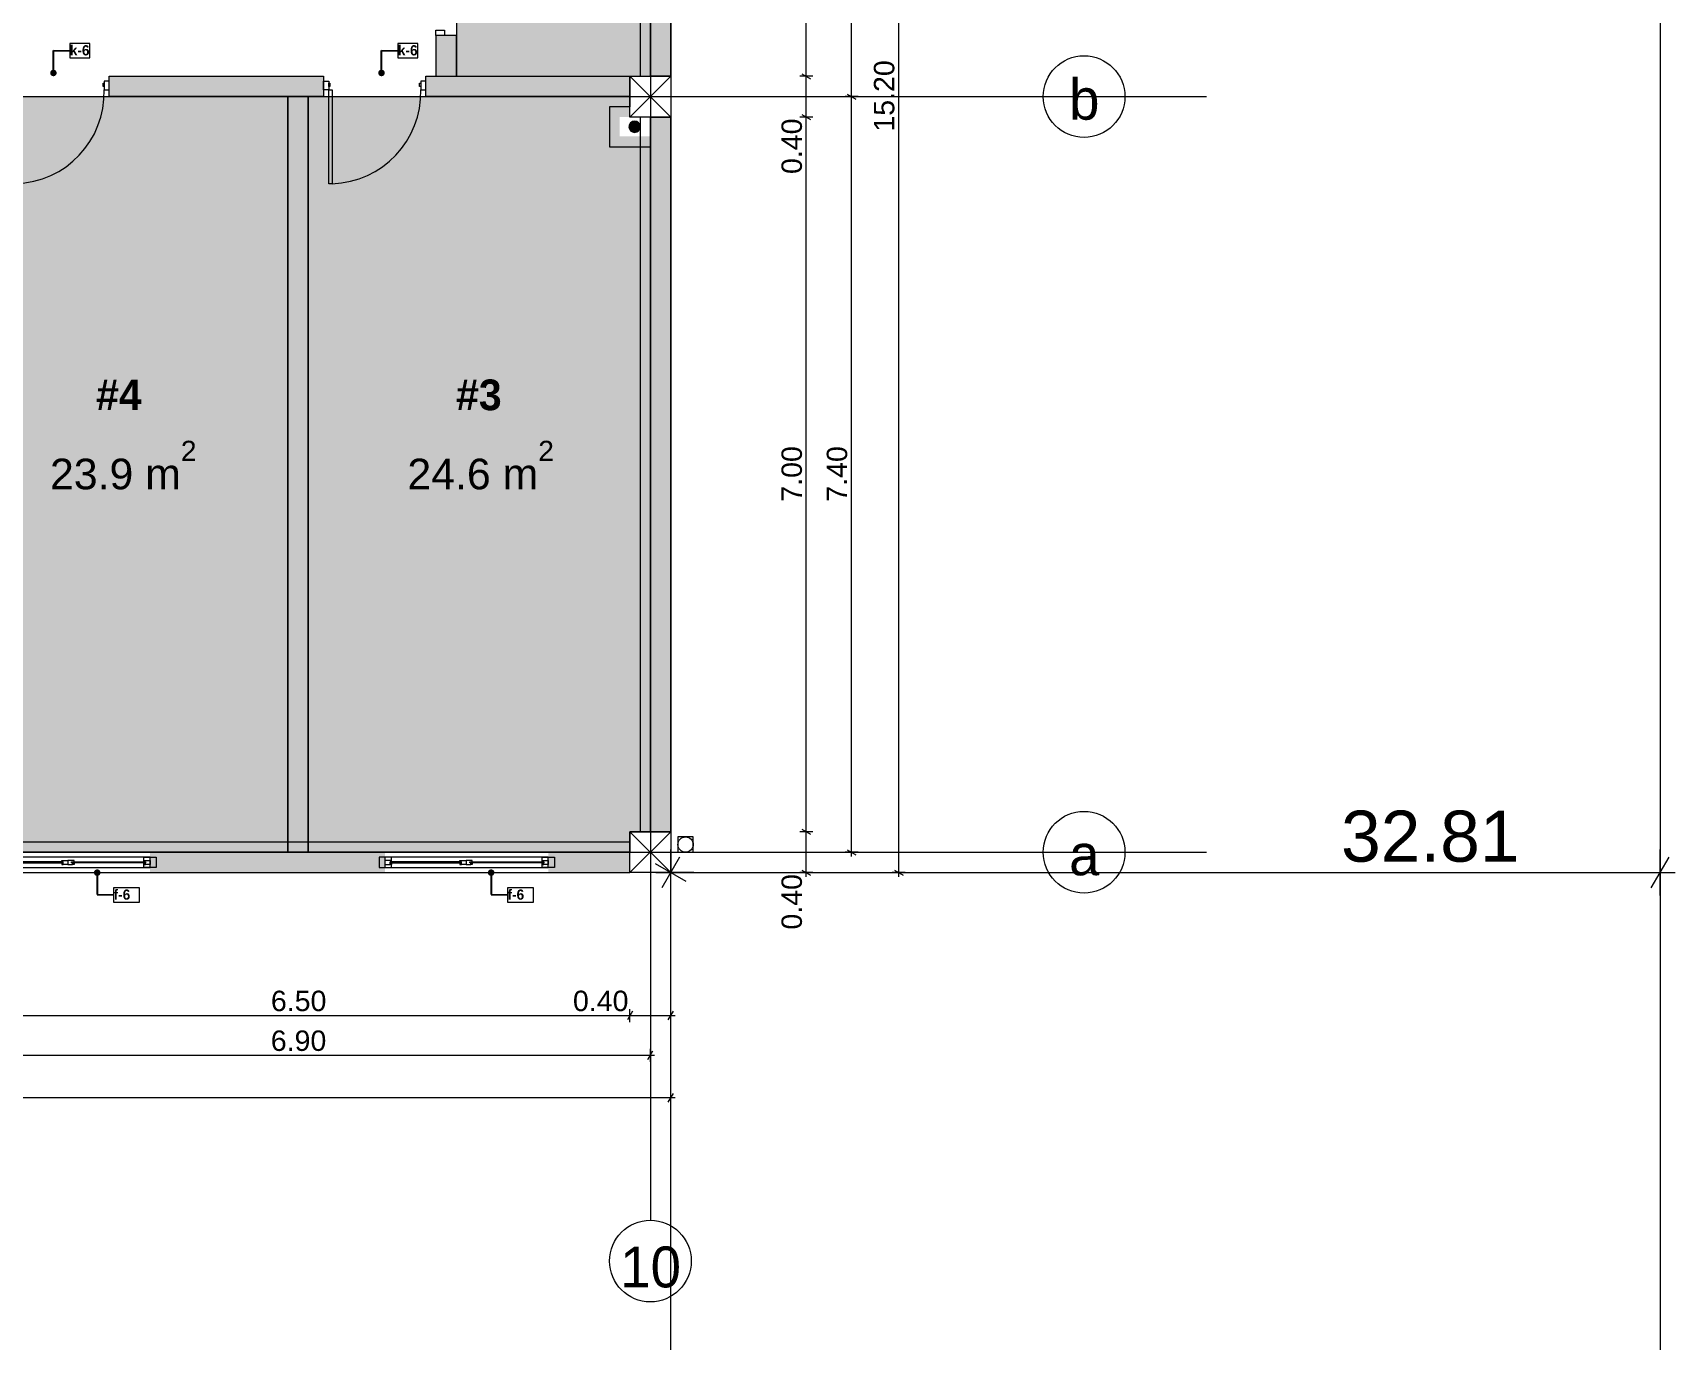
# Model space of a CAD drawing. Header units: millimetres. Extents: x 475206255 to 476720147, y 4620882299 to 4621447368.
# Drawn here: x 475289272 to 475305355, y 4620935745 to 4620948549 of the extents above; entities that cross this region are included whole.
import ezdxf

# ---------------------------------------------------------------- set-up
doc = ezdxf.new("R2010")
doc.units = ezdxf.units.MM
doc.header["$MEASUREMENT"] = 0
doc.set_wipeout_variables(frame=1)
for name, color, linetype, lineweight in [('0_Pen_No__42_Pen_No__250_Pen_No__5', 5, 'Continuous', 0), ('2D Drafting - General_Pen_No__1_Pen_No__7', 7, 'Continuous', 0), ('2D Drafting - General_Pen_No__1_Pen_No__7_Pen_No__7', 7, 'Continuous', 0), ('2D Drafting - General_Pen_No__250_Pen_No__7_Pen_No__154', 154, 'Continuous', 0), ('2D Drafting - General_Pen_No__250_Pen_No__7_Pen_No__250', 7, 'Continuous', 0), ('2D Drafting - General_Pen_No__250_Pen_No__7_Pen_No__7', 7, 'Continuous', 0), ('Annotation - Text_Pen_No__7_Pen_No__235', 235, 'Continuous', 0), ('Annotation - Text_Pen_No__7_Pen_No__5', 5, 'Continuous', 0), ('Doors_Pen_No__7_Pen_No__7_Pen_No__7', 7, 'Continuous', 0), ('G-Anno-Nplt_Pen_No__4', 7, 'Continuous', 0), ('G-Anno-Nplt_Pen_No__7', 7, 'Continuous', 0), ('G-Anno-Nplt_Pen_No__8', 8, 'Continuous', 0), ('gegmebi_Pen_No__7_Pen_No__7', 7, 'Continuous', 0), ('kar-panjara_Pen_No__7_Pen_No__7_Pen_No__7', 7, 'Continuous', 0), ('New_Annotation - Label_Pen_No__1', 1, 'Continuous', 0), ('New_G-Anno-Nplt_Pen_No__4', 7, 'Continuous', 0), ('New_G-Anno-Nplt_Pen_No__8', 8, 'Continuous', 0), ('New_Structural - Bearing_Pen_No__1', 1, 'Continuous', 0), ('shaxtebi da milebi_Pen_No__1_Pen_No__1_Pen_No__1', 1, 'Continuous', 0), ('zoma_Pen_No__1', 1, 'Continuous', 0), ('zoma_Pen_No__142', 142, 'Continuous', 0), ('zoma_Pen_No__5_Pen_No__5', 5, 'Continuous', 0)]:
    doc.layers.add(name, color=color, linetype=linetype, lineweight=lineweight)
doc.layers.add('zoma', color=7, linetype='Continuous')
doc.styles.add('GENERATED_STYLE_1', font='arial.ttf')
doc.styles.add('GENERATED_STYLE_2', font='arial.ttf')
doc.styles.add('GENERATED_STYLE_4', font='ACADMTAV.TTF')
doc.styles.add('GENERATED_STYLE_5', font='')
doc.styles.add('GENERATED_STYLE_8', font='')
doc.styles.get('GENERATED_STYLE_5').set_extended_font_data('Avaza', bold=True)
doc.styles.get('GENERATED_STYLE_8').set_extended_font_data('AcadMtavr', bold=True)
doc.linetypes.add('Break', pattern='A,0,[1,9.10.saxli 29.041.Shx,S=15.679026,R=0,X=0,Y=0],-1975.557214,0', length=1975.557214)
doc.dimstyles.new('GENERATED_STYLE__11', dxfattribs={"dimtxt": 500, "dimasz": 228, "dimexe": 0.18, "dimexo": 3, "dimgap": 0, "dimtad": 1, "dimlfac": 0.001, "dimzin": 0, "dimdsep": 46, "dimtxsty": 'GENERATED_STYLE_2', "dimblk": 'ARROWHEAD_2', "dimblk1": 'ARROWHEAD_2', "dimblk2": 'ARROWHEAD_2', "dimcen": 0.09, "dimclrd": 1, "dimclre": 1, "dimclrt": 1, "dimadec": 0, "dimazin": 0, "dimtfac": 1, "dimtdec": 4, "dimtmove": 2, "dimatfit": 3, "dimfxl": 1, "dimtolj": 1, "dimtzin": 0, "dimarcsym": 0})
doc.dimstyles.new('GENERATED_STYLE__12', dxfattribs={"dimtxt": 500, "dimasz": 228, "dimexe": 0.18, "dimexo": 3, "dimgap": 0, "dimtad": 1, "dimtih": 1, "dimtoh": 1, "dimlfac": 0.001, "dimzin": 0, "dimdsep": 46, "dimtxsty": 'GENERATED_STYLE_2', "dimblk": 'ARROWHEAD_2', "dimblk1": 'ARROWHEAD_2', "dimblk2": 'ARROWHEAD_2', "dimcen": 0.09, "dimclrd": 1, "dimclre": 1, "dimclrt": 1, "dimadec": 0, "dimazin": 0, "dimtfac": 1, "dimtdec": 4, "dimtmove": 2, "dimatfit": 3, "dimfxl": 1, "dimtolj": 1, "dimtzin": 0, "dimarcsym": 0})
doc.dimstyles.new('GENERATED_STYLE__3', dxfattribs={"dimtxt": 200, "dimasz": 64.421331, "dimexe": 0.18, "dimexo": 3, "dimgap": 0, "dimtad": 1, "dimtih": 1, "dimtoh": 1, "dimlfac": 0.001, "dimzin": 0, "dimdsep": 46, "dimtxsty": 'GENERATED_STYLE_2', "dimblk": 'ARROWHEAD_2', "dimblk1": 'ARROWHEAD_2', "dimblk2": 'ARROWHEAD_2', "dimcen": 0.09, "dimclrd": 142, "dimclre": 142, "dimclrt": 142, "dimadec": 0, "dimazin": 0, "dimtfac": 1, "dimtdec": 4, "dimtmove": 0, "dimatfit": 3, "dimfxl": 1, "dimtolj": 1, "dimtzin": 0, "dimarcsym": 0})
doc.dimstyles.new('GENERATED_STYLE__33', dxfattribs={"dimtxt": 0.18, "dimasz": 127.68, "dimexe": 0.18, "dimexo": 0.0625, "dimgap": 0, "dimtad": 0, "dimtih": 1, "dimtoh": 1, "dimdec": 4, "dimzin": 0, "dimdsep": 46, "dimcen": 0.09, "dimadec": 0, "dimazin": 0, "dimtfac": 1, "dimtdec": 4, "dimtmove": 0, "dimatfit": 3, "dimldrblk": 'ARROWHEAD_11', "dimfxl": 1, "dimtolj": 1, "dimtzin": 0, "dimarcsym": 0})
doc.dimstyles.new('GENERATED_STYLE__9', dxfattribs={"dimtxt": 200, "dimasz": 64.421331, "dimexe": 0.18, "dimexo": 3, "dimgap": 0, "dimtad": 1, "dimlfac": 0.001, "dimzin": 0, "dimdsep": 46, "dimtxsty": 'GENERATED_STYLE_2', "dimblk": 'ARROWHEAD_2', "dimblk1": 'ARROWHEAD_2', "dimblk2": 'ARROWHEAD_2', "dimcen": 0.09, "dimclrd": 142, "dimclre": 142, "dimclrt": 142, "dimadec": 0, "dimazin": 0, "dimtfac": 1, "dimtdec": 4, "dimtmove": 0, "dimatfit": 3, "dimfxl": 1, "dimtolj": 1, "dimtzin": 0, "dimarcsym": 0})

# ---------------------------------------------------------------- blocks, each defined once
blk = doc.blocks.new('*D1109', base_point=(475826096, 4621095193))
at = {"layer": 'zoma_Pen_No__142', "color": 142, "linetype": 'Continuous', "lineweight": 0, "transparency": 16777216}
for p, q in [((475233244, 4620938162), (475233195, 4620938077)), ((475233219, 4620938056), (475233219, 4620938183)), ((475295495, 4620938077), (475295544, 4620938162)), ((475295519, 4620938056), (475295519, 4620938183)), ((475233178, 4620938120), (475233219, 4620938120)), ((475233219, 4620938120), (475295519, 4620938120)), ((475295519, 4620938120), (475295561, 4620938120))]:
    blk.add_line(p, q, dxfattribs=at)
at = {"layer": 'zoma_Pen_No__142', "color": 142, "lineweight": 0, "transparency": 16777216, "insert": (475264026, 4620938160), "char_height": 200, "attachment_point": 7, "style": 'GENERATED_STYLE_2'}
blk.add_mtext('\\A1;{\\pql;\\fArial|b0|i0|c204|p0;\\W1.000000;62.30}', dxfattribs=at)
blk = doc.blocks.new('ARROWHEAD_2')
at = {"color": 0, "linetype": 'Continuous', "lineweight": 0}
for p, q in [((0, 0), (-1, 0)), ((-0.378, -0.655), (0.378, 0.655))]:
    blk.add_line(p, q, dxfattribs=at)
blk = doc.blocks.new('*D1118', base_point=(475826096, 4621095193))
at = {"layer": 'zoma_Pen_No__142', "color": 142, "linetype": 'Continuous', "lineweight": 0, "transparency": 16777216}
for p, q in [((475297353, 4620947924), (475297226, 4620947924)), ((475297247, 4620947948), (475297332, 4620947899)), ((475297289, 4620940524), (475297289, 4620947924)), ((475297353, 4620940524), (475297226, 4620940524)), ((475297247, 4620940548), (475297332, 4620940499)), ((475297289, 4620940482), (475297289, 4620940524))]:
    blk.add_line(p, q, dxfattribs=at)
at = {"layer": 'zoma_Pen_No__142', "color": 142, "lineweight": 0, "transparency": 16777216, "insert": (475297249, 4620943957), "char_height": 200, "attachment_point": 7, "rotation": 90, "style": 'GENERATED_STYLE_2'}
blk.add_mtext('\\A1;{\\pql;\\fArial|b0|i0|c204|p0;\\W1.000000;7.40}', dxfattribs=at)
blk = doc.blocks.new('*D1119', base_point=(475826096, 4621095193))
at = {"layer": 'zoma_Pen_No__142', "color": 142, "linetype": 'Continuous', "lineweight": 0, "transparency": 16777216}
for p, q in [((475297289, 4620955324), (475297289, 4620955365)), ((475297353, 4620955324), (475297226, 4620955324)), ((475297332, 4620955299), (475297247, 4620955348)), ((475297289, 4620947924), (475297289, 4620955324)), ((475297353, 4620947924), (475297226, 4620947924)), ((475297247, 4620947948), (475297332, 4620947899))]:
    blk.add_line(p, q, dxfattribs=at)
at = {"layer": 'zoma_Pen_No__142', "color": 142, "lineweight": 0, "transparency": 16777216, "insert": (475297249, 4620951357), "char_height": 200, "attachment_point": 7, "rotation": 90, "style": 'GENERATED_STYLE_2'}
blk.add_mtext('\\A1;{\\pql;\\fArial|b0|i0|c204|p0;\\W1.000000;7.40}', dxfattribs=at)
blk = doc.blocks.new('*D1120', base_point=(475826096, 4621095193))
at = {"layer": 'zoma_Pen_No__142', "color": 142, "linetype": 'Continuous', "lineweight": 0, "transparency": 16777216}
for p, q in [((475296803, 4620940748), (475296888, 4620940699)), ((475296909, 4620940724), (475296782, 4620940724)), ((475296846, 4620940324), (475296846, 4620940724)), ((475296909, 4620940324), (475296782, 4620940324)), ((475296803, 4620940348), (475296888, 4620940299)), ((475296846, 4620940282), (475296846, 4620940324))]:
    blk.add_line(p, q, dxfattribs=at)
at = {"layer": 'zoma_Pen_No__142', "color": 142, "lineweight": 0, "transparency": 16777216, "insert": (475296806, 4620939766), "char_height": 200, "attachment_point": 7, "rotation": 90, "style": 'GENERATED_STYLE_2'}
blk.add_mtext('\\A1;{\\pql;\\fArial|b0|i0|c204|p0;\\W1.000000;0.40}', dxfattribs=at)
blk = doc.blocks.new('*D1121', base_point=(475826096, 4621095193))
at = {"layer": 'zoma_Pen_No__142', "color": 142, "linetype": 'Continuous', "lineweight": 0, "transparency": 16777216}
for p, q in [((475296909, 4620947724), (475296782, 4620947724)), ((475296803, 4620947748), (475296888, 4620947699)), ((475296846, 4620940724), (475296846, 4620947724)), ((475296803, 4620940748), (475296888, 4620940699)), ((475296909, 4620940724), (475296782, 4620940724))]:
    blk.add_line(p, q, dxfattribs=at)
at = {"layer": 'zoma_Pen_No__142', "color": 142, "lineweight": 0, "transparency": 16777216, "char_height": 200, "attachment_point": 7, "rotation": 90, "style": 'GENERATED_STYLE_2'}
for s, insert in [('\\A1;{\\pql;\\fArial|b0|i0|c204|p0;\\W1.000000;0.40}', (475296806, 4620947166)), ('\\A1;{\\pql;\\fArial|b0|i0|c204|p0;\\W1.000000;7.00}', (475296806, 4620943957))]:
    blk.add_mtext(s, dxfattribs=dict(at, insert=insert))
blk = doc.blocks.new('*D1122', base_point=(475826096, 4621095193))
at = {"layer": 'zoma_Pen_No__142', "color": 142, "linetype": 'Continuous', "lineweight": 0, "transparency": 16777216}
for p, q in [((475296803, 4620948148), (475296888, 4620948099)), ((475296909, 4620948124), (475296782, 4620948124)), ((475296846, 4620947724), (475296846, 4620948124)), ((475296909, 4620947724), (475296782, 4620947724)), ((475296803, 4620947748), (475296888, 4620947699))]:
    blk.add_line(p, q, dxfattribs=at)
blk = doc.blocks.new('*D1123', base_point=(475826096, 4621095193))
at = {"layer": 'zoma_Pen_No__142', "color": 142, "linetype": 'Continuous', "lineweight": 0, "transparency": 16777216}
for p, q in [((475296909, 4620955124), (475296782, 4620955124)), ((475296803, 4620955148), (475296888, 4620955099)), ((475296846, 4620948124), (475296846, 4620955124)), ((475296803, 4620948148), (475296888, 4620948099)), ((475296909, 4620948124), (475296782, 4620948124))]:
    blk.add_line(p, q, dxfattribs=at)
at = {"layer": 'zoma_Pen_No__142', "color": 142, "lineweight": 0, "transparency": 16777216, "char_height": 200, "attachment_point": 7, "rotation": 90, "style": 'GENERATED_STYLE_2'}
for s, insert in [('\\A1;{\\pql;\\fArial|b0|i0|c204|p0;\\W1.000000;0.40}', (475296806, 4620954566)), ('\\A1;{\\pql;\\fArial|b0|i0|c204|p0;\\W1.000000;7.00}', (475296806, 4620951357))]:
    blk.add_mtext(s, dxfattribs=dict(at, insert=insert))
blk = doc.blocks.new('*D1125', base_point=(475826096, 4621095193))
at = {"layer": 'zoma_Pen_No__142', "color": 142, "linetype": 'Continuous', "lineweight": 0, "transparency": 16777216}
for p, q in [((475297794, 4620955499), (475297709, 4620955548)), ((475297751, 4620955524), (475297751, 4620955565)), ((475297815, 4620955524), (475297688, 4620955524)), ((475297751, 4620940324), (475297751, 4620955524)), ((475297815, 4620940324), (475297688, 4620940324)), ((475297709, 4620940348), (475297794, 4620940299)), ((475297751, 4620940282), (475297751, 4620940324))]:
    blk.add_line(p, q, dxfattribs=at)
at = {"layer": 'zoma_Pen_No__142', "color": 142, "lineweight": 0, "transparency": 16777216, "insert": (475297711, 4620947581), "char_height": 200, "attachment_point": 7, "rotation": 90, "style": 'GENERATED_STYLE_2'}
blk.add_mtext('\\A1;{\\pql;\\fArial|b0|i0|c204|p0;\\W1.000000;15.20}', dxfattribs=at)
blk = doc.blocks.new('*D1140', base_point=(475826096, 4621095193))
at = {"layer": 'zoma_Pen_No__1', "color": 1, "linetype": 'Continuous', "lineweight": 0, "transparency": 16777216}
for p, q in [((475295669, 4620940237), (475295369, 4620940410)), ((475295519, 4620940324), (475295519, 4620940471)), ((475295744, 4620940324), (475295294, 4620940324)), ((475295519, 4620930806), (475295519, 4620940324)), ((475295744, 4620930806), (475295294, 4620930806)), ((475295369, 4620930892), (475295669, 4620930719)), ((475295519, 4620930659), (475295519, 4620930806))]:
    blk.add_line(p, q, dxfattribs=at)
at = {"layer": 'zoma_Pen_No__1', "color": 1, "lineweight": 0, "transparency": 16777216, "insert": (475295419, 4620933941), "char_height": 500, "attachment_point": 7, "rotation": 90, "style": 'GENERATED_STYLE_2'}
blk.add_mtext('\\A1;{\\pql;\\fArial|b0|i0|c204|p0;\\W1.000000;9.52}', dxfattribs=at)
blk = doc.blocks.new('*D1141', base_point=(475826096, 4621095193))
at = {"layer": 'zoma_Pen_No__1', "color": 1, "linetype": 'Continuous', "lineweight": 0, "transparency": 16777216}
for p, q in [((475295606, 4620940474), (475295433, 4620940174)), ((475295519, 4620940099), (475295519, 4620940549)), ((475305121, 4620940174), (475305295, 4620940474)), ((475305208, 4620940099), (475305208, 4620940549)), ((475295373, 4620940324), (475295519, 4620940324)), ((475295519, 4620940324), (475305208, 4620940324)), ((475305208, 4620940324), (475305355, 4620940324))]:
    blk.add_line(p, q, dxfattribs=at)
at = {"layer": 'zoma_Pen_No__1', "color": 1, "lineweight": 0, "transparency": 16777216, "insert": (475302083, 4620940424), "char_height": 500, "attachment_point": 7, "style": 'GENERATED_STYLE_2'}
blk.add_mtext('\\A1;{\\pql;\\fArial|b0|i0|c204|p0;\\W1.000000;32.81}', dxfattribs=at)
blk = doc.blocks.new('*D1202', base_point=(475826096, 4621095193))
at = {"layer": 'zoma_Pen_No__142', "color": 142, "linetype": 'Continuous', "lineweight": 0, "transparency": 16777216}
for p, q in [((475288644, 4620938967), (475288595, 4620938882)), ((475288619, 4620938861), (475288619, 4620938988)), ((475295144, 4620938967), (475295095, 4620938882)), ((475295119, 4620938861), (475295119, 4620938988)), ((475288619, 4620938925), (475295119, 4620938925))]:
    blk.add_line(p, q, dxfattribs=at)
at = {"layer": 'zoma_Pen_No__142', "color": 142, "lineweight": 0, "transparency": 16777216, "char_height": 200, "attachment_point": 7, "style": 'GENERATED_STYLE_2'}
for s, insert in [('\\A1;{\\pql;\\fArial|b0|i0|c204|p0;\\W1.000000;6.50}', (475291603, 4620938965)), ('\\A1;{\\pql;\\fArial|b0|i0|c204|p0;\\W1.000000;0.40}', (475294561, 4620938965))]:
    blk.add_mtext(s, dxfattribs=dict(at, insert=insert))
blk = doc.blocks.new('*D1203', base_point=(475826096, 4621095193))
at = {"layer": 'zoma_Pen_No__142', "color": 142, "linetype": 'Continuous', "lineweight": 0, "transparency": 16777216}
for p, q in [((475295144, 4620938967), (475295095, 4620938882)), ((475295119, 4620938861), (475295119, 4620938988)), ((475295495, 4620938882), (475295544, 4620938967)), ((475295519, 4620938861), (475295519, 4620938988)), ((475295119, 4620938925), (475295519, 4620938925)), ((475295519, 4620938925), (475295561, 4620938925))]:
    blk.add_line(p, q, dxfattribs=at)
blk = doc.blocks.new('*D1214', base_point=(475826096, 4621095193))
at = {"layer": 'zoma_Pen_No__142', "color": 142, "linetype": 'Continuous', "lineweight": 0, "transparency": 16777216}
for p, q in [((475288444, 4620938578), (475288395, 4620938493)), ((475288419, 4620938472), (475288419, 4620938599)), ((475288419, 4620938535), (475295319, 4620938535)), ((475295295, 4620938493), (475295344, 4620938578)), ((475295319, 4620938472), (475295319, 4620938599)), ((475295319, 4620938535), (475295361, 4620938535))]:
    blk.add_line(p, q, dxfattribs=at)
at = {"layer": 'zoma_Pen_No__142', "color": 142, "lineweight": 0, "transparency": 16777216, "insert": (475291602, 4620938575), "char_height": 200, "attachment_point": 7, "style": 'GENERATED_STYLE_2'}
blk.add_mtext('\\A1;{\\pql;\\fArial|b0|i0|c204|p0;\\W1.000000;6.90}', dxfattribs=at)
blk = doc.blocks.new('ARROWHEAD_11')
at = {"color": 0, "linetype": 'Continuous', "lineweight": 0}
blk.add_line((0, 0), (-1, 0), dxfattribs=at)
at = {"color": 0, "linetype": 'Continuous', "lineweight": 0, "const_width": 0.25, "flags": 128}
blk.add_lwpolyline([(-0.125, 0, 1), (0.125, 0, 1)], format="xyb", close=True, dxfattribs=at)

msp = doc.modelspace()

# ---------------------------------------------------------------- hatches: boundary and pattern name
at = {"layer": '2D Drafting - General_Pen_No__250_Pen_No__7_Pen_No__154', "linetype": 'Continuous', "lineweight": 0}
for points in [[(475295319.369, 4620955123.861), (475295519.369, 4620955123.861), (475295519.369, 4620948123.861), (475295319.369, 4620948123.861)], [(475295319.369, 4620947723.861), (475295519.369, 4620947723.861), (475295519.369, 4620940723.861), (475295319.369, 4620940723.861)], [(475290419.37, 4620940323.919), (475292719.367, 4620940323.919), (475292719.367, 4620940523.919), (475290419.37, 4620940523.919)], [(475294319.369, 4620940323.919), (475295119.369, 4620940323.919), (475295119.369, 4620940523.919), (475294319.369, 4620940523.919)]]:
    msp.add_hatch(color=154, dxfattribs=at).paths.add_polyline_path(points)
at = {"layer": '2D Drafting - General_Pen_No__250_Pen_No__7_Pen_No__7', "linetype": 'Continuous', "lineweight": 0}
for points in [[(475292119.369, 4620947923.861), (475290019.369, 4620947923.861), (475290019.369, 4620948123.861), (475292119.369, 4620948123.861)], [(475295119.369, 4620947923.861), (475293119.369, 4620947923.861), (475293119.369, 4620948123.861), (475295119.369, 4620948123.861)], [(475295319.348, 4620947433.673), (475294919.348, 4620947433.673), (475294919.348, 4620947823.861), (475295019.348, 4620947823.861), (475295119.348, 4620947823.861), (475295119.348, 4620947723.861), (475295019.348, 4620947723.861), (475295019.348, 4620947533.861), (475295319.348, 4620947533.861)]]:
    msp.add_hatch(color=7, dxfattribs=at).paths.add_polyline_path(points)
at = {"layer": 'G-Anno-Nplt_Pen_No__7', "linetype": 'Continuous', "lineweight": 0}
for points in [[(475293219.369, 4620948123.861), (475293419.499, 4620948123.861), (475293419.499, 4620948523.861), (475293219.369, 4620948523.861)], [(475291969.369, 4620940523.919), (475291769.369, 4620940523.919), (475291769.369, 4620947923.861), (475291969.369, 4620947923.861)]]:
    msp.add_hatch(color=7, dxfattribs=at).paths.add_polyline_path(points)
at = {"layer": 'G-Anno-Nplt_Pen_No__8', "linetype": 'Continuous', "lineweight": 0, "true_color": 0x202020}
for points in [[(475288519.368, 4620940723.861), (475288519.369, 4620947523.861), (475288909.535, 4620947523.861), (475288909.535, 4620947923.861), (475291769.368, 4620947923.861), (475291769.368, 4620940523.919), (475288619.369, 4620940523.919), (475288619.369, 4620940723.861)], [(475291969.369, 4620947923.861), (475295119.369, 4620947923.861), (475295119.369, 4620947823.861), (475294919.348, 4620947823.861), (475294919.348, 4620947433.673), (475295319.348, 4620947433.673), (475295319.369, 4620940723.861), (475295119.369, 4620940723.861), (475295119.369, 4620940523.861), (475291969.369, 4620940523.861)]]:
    msp.add_hatch(color=250, dxfattribs=at).paths.add_polyline_path(points)
at = {"layer": 'New_G-Anno-Nplt_Pen_No__8', "linetype": 'Continuous', "lineweight": 0, "true_color": 0x202020}
msp.add_hatch(color=250, dxfattribs=at).paths.add_polyline_path([(475290519.369, 4620950283.861), (475293419.499, 4620950283.861), (475293419.499, 4620948123.861), (475295319.369, 4620948123.861), (475295319.369, 4620952503.861), (475290519.369, 4620952503.861)])
at = {"layer": 'shaxtebi da milebi_Pen_No__1_Pen_No__1_Pen_No__1', "linetype": 'Continuous', "lineweight": 0}
msp.add_hatch(color=1, dxfattribs=at).paths.add_polyline_path([(475295164.348, 4620947573.861, -1), (475295164.348, 4620947683.861, -1)])

# ---------------------------------------------------------------- linework, layer by layer
at = {"layer": '0_Pen_No__42_Pen_No__250_Pen_No__5', "color": 5, "linetype": 'Continuous', "lineweight": 0}
for centre in [(475299566.425, 4620947923.861), (475299566.425, 4620940523.861), (475295319.369, 4620936519.852), (475295319.369, 4620936519.852)]:
    msp.add_circle(centre, 400, dxfattribs=at)
at = {"layer": '2D Drafting - General_Pen_No__1_Pen_No__7', "color": 7, "linetype": 'Continuous', "lineweight": 0}
for p, q in [((475295519.369, 4620947723.861), (475295119.369, 4620948123.861)), ((475295119.369, 4620947723.861), (475295519.369, 4620948123.861)), ((475295519.369, 4620940323.861), (475295119.369, 4620940723.861)), ((475295119.369, 4620940323.861), (475295519.369, 4620940723.861))]:
    msp.add_line(p, q, dxfattribs=at)
at = {"layer": '2D Drafting - General_Pen_No__1_Pen_No__7', "color": 7, "linetype": 'Continuous', "lineweight": 0, "flags": 128}
for points in [[(475295519.369, 4620948123.861), (475295519.369, 4620955123.861), (475295219.369, 4620955123.861), (475295219.369, 4620948123.861)], [(475295519.369, 4620947723.861), (475295119.369, 4620947723.861), (475295119.369, 4620948123.861), (475295519.369, 4620948123.861)], [(475295519.369, 4620940723.861), (475295519.369, 4620947723.861), (475295219.369, 4620947723.861), (475295219.369, 4620940723.861)], [(475288619.369, 4620940323.861), (475295119.369, 4620940323.861), (475295119.369, 4620940623.861), (475288619.369, 4620940623.861)], [(475295519.369, 4620940323.861), (475295119.369, 4620940323.861), (475295119.369, 4620940723.861), (475295519.369, 4620940723.861)]]:
    msp.add_lwpolyline(points, close=True, dxfattribs=at)
at = {"layer": '2D Drafting - General_Pen_No__1_Pen_No__7', "color": 7, "linetype": 'Continuous', "lineweight": 0}
msp.add_circle((475295664.15, 4620940598.861), 75, dxfattribs=at)
at = {"layer": '2D Drafting - General_Pen_No__1_Pen_No__7_Pen_No__7', "color": 7, "linetype": 'Continuous', "lineweight": 0}
for centre in [(475289077.091, 4620947964.194), (475292177.091, 4620947964.194)]:
    msp.add_arc(centre, 893.239, 271.603806, 1.603806, dxfattribs=at)
at = {"layer": '2D Drafting - General_Pen_No__250_Pen_No__7_Pen_No__250', "color": 7, "linetype": 'Continuous', "lineweight": 0, "flags": 128}
for points in [[(475295319.369, 4620955123.861), (475295519.369, 4620955123.861), (475295519.369, 4620948123.861), (475295319.369, 4620948123.861)], [(475292119.369, 4620947923.861), (475290019.369, 4620947923.861), (475290019.369, 4620948123.861), (475292119.369, 4620948123.861)], [(475295119.369, 4620947923.861), (475293119.369, 4620947923.861), (475293119.369, 4620948123.861), (475295119.369, 4620948123.861)], [(475295319.369, 4620947723.861), (475295519.369, 4620947723.861), (475295519.369, 4620940723.861), (475295319.369, 4620940723.861)]]:
    msp.add_lwpolyline(points, close=True, dxfattribs=at)
at = {"layer": 'Doors_Pen_No__7_Pen_No__7_Pen_No__7', "color": 7, "linetype": 'Continuous', "lineweight": 0, "flags": 128}
for points in [[(475293219.369, 4620948523.861), (475293219.369, 4620948573.25), (475293304.035, 4620948573.25), (475293304.035, 4620948523.861)], [(475289958.869, 4620948055.861), (475289969.98, 4620948055.861), (475289969.98, 4620948022.528), (475289958.869, 4620948022.528)], [(475290019.369, 4620948073.861), (475289969.98, 4620948073.861), (475289969.98, 4620947989.194), (475290019.369, 4620947989.194)], [(475292119.369, 4620948073.861), (475292168.758, 4620948073.861), (475292168.758, 4620947989.194), (475292119.369, 4620947989.194)], [(475292168.758, 4620948055.861), (475292179.869, 4620948055.861), (475292179.869, 4620948022.528), (475292168.758, 4620948022.528)], [(475292168.758, 4620947989.194), (475292202.091, 4620947989.194), (475292202.091, 4620947071.305), (475292168.758, 4620947071.305)], [(475293058.869, 4620948055.861), (475293069.98, 4620948055.861), (475293069.98, 4620948022.528), (475293058.869, 4620948022.528)], [(475293119.369, 4620948073.861), (475293069.98, 4620948073.861), (475293069.98, 4620947989.194), (475293119.369, 4620947989.194)]]:
    msp.add_lwpolyline(points, close=True, dxfattribs=at)
at = {"layer": 'G-Anno-Nplt_Pen_No__4', "color": 7, "linetype": 'Continuous', "lineweight": 0, "flags": 128}
for points in [[(475293219.369, 4620948123.861), (475293419.499, 4620948123.861), (475293419.499, 4620948523.861), (475293219.369, 4620948523.861)], [(475288519.368, 4620940723.861), (475288519.369, 4620947523.861), (475288909.535, 4620947523.861), (475288909.535, 4620947923.861), (475291769.368, 4620947923.861), (475291769.368, 4620940523.919), (475288619.369, 4620940523.919), (475288619.369, 4620940723.861)], [(475291969.369, 4620940523.919), (475291769.369, 4620940523.919), (475291769.369, 4620947923.861), (475291969.369, 4620947923.861)], [(475291969.369, 4620947923.861), (475295119.369, 4620947923.861), (475295119.369, 4620947823.861), (475294919.348, 4620947823.861), (475294919.348, 4620947433.673), (475295319.348, 4620947433.673), (475295319.369, 4620940723.861), (475295119.369, 4620940723.861), (475295119.369, 4620940523.861), (475291969.369, 4620940523.861)]]:
    msp.add_lwpolyline(points, close=True, dxfattribs=at)
at = {"layer": 'gegmebi_Pen_No__7_Pen_No__7', "color": 7, "linetype": 'Continuous', "lineweight": 0}
for p, q in [((475295739.15, 4620940673.861), (475295589.15, 4620940673.861)), ((475295589.15, 4620940673.861), (475295589.15, 4620940523.861)), ((475295739.15, 4620940523.861), (475295739.15, 4620940673.861)), ((475295589.15, 4620940523.861), (475295739.15, 4620940523.861))]:
    msp.add_line(p, q, dxfattribs=at)
at = {"layer": 'kar-panjara_Pen_No__7_Pen_No__7_Pen_No__7', "color": 7, "linetype": 'Continuous', "lineweight": 0, "flags": 128}
for points in [[(475288819.369, 4620940373.882), (475290419.37, 4620940373.937), (475290419.37, 4620940473.882), (475288819.369, 4620940473.827)], [(475288869.798, 4620940418.997), (475289569.798, 4620940418.997), (475289569.798, 4620940428.997), (475288869.798, 4620940428.997)], [(475289614.798, 4620940403.997), (475289569.798, 4620940403.997), (475289569.798, 4620940418.997), (475289569.798, 4620940428.997), (475289554.798, 4620940428.997), (475289554.798, 4620940443.997), (475289614.798, 4620940443.997)], [(475289554.798, 4620940403.997), (475289569.798, 4620940403.997), (475289569.798, 4620940418.997), (475289554.798, 4620940418.997)], [(475289614.798, 4620940403.997), (475289659.798, 4620940403.997), (475289659.798, 4620940418.997), (475289659.798, 4620940428.997), (475289674.798, 4620940428.997), (475289674.798, 4620940443.997), (475289614.798, 4620940443.997)], [(475290374.37, 4620940418.997), (475289650.53, 4620940418.997), (475289650.53, 4620940428.997), (475290374.37, 4620940428.997)], [(475289674.798, 4620940403.997), (475289659.798, 4620940403.997), (475289659.798, 4620940418.997), (475289674.798, 4620940418.997)], [(475290359.696, 4620940473.881), (475290479.696, 4620940473.881), (475290479.696, 4620940373.881), (475290359.696, 4620940373.881)], [(475290419.37, 4620940403.997), (475290374.37, 4620940403.997), (475290374.37, 4620940418.997), (475290374.37, 4620940428.997), (475290359.696, 4620940428.997), (475290359.696, 4620940443.997), (475290419.37, 4620940443.997)], [(475290359.696, 4620940403.997), (475290374.37, 4620940403.997), (475290374.37, 4620940418.997), (475290359.696, 4620940418.997)], [(475292784.797, 4620940473.901), (475292664.797, 4620940473.901), (475292664.797, 4620940373.901), (475292784.797, 4620940373.901)], [(475292719.367, 4620940373.902), (475294319.369, 4620940373.957), (475294319.369, 4620940473.902), (475292719.367, 4620940473.846)], [(475292719.367, 4620940404.017), (475292769.797, 4620940404.017), (475292769.797, 4620940419.017), (475292769.797, 4620940429.017), (475292784.797, 4620940429.017), (475292784.797, 4620940444.017), (475292719.367, 4620940444.017)], [(475292769.797, 4620940419.017), (475293469.797, 4620940419.017), (475293469.797, 4620940429.017), (475292769.797, 4620940429.017)], [(475292784.797, 4620940404.017), (475292769.797, 4620940404.017), (475292769.797, 4620940419.017), (475292784.797, 4620940419.017)], [(475293514.797, 4620940404.017), (475293469.797, 4620940404.017), (475293469.797, 4620940419.017), (475293469.797, 4620940429.017), (475293454.797, 4620940429.017), (475293454.797, 4620940444.017), (475293514.797, 4620940444.017)], [(475293454.797, 4620940404.017), (475293469.797, 4620940404.017), (475293469.797, 4620940419.017), (475293454.797, 4620940419.017)], [(475293514.797, 4620940404.017), (475293559.797, 4620940404.017), (475293559.797, 4620940419.017), (475293559.797, 4620940429.017), (475293574.797, 4620940429.017), (475293574.797, 4620940444.017), (475293514.797, 4620940444.017)], [(475294274.369, 4620940419.017), (475293550.528, 4620940419.017), (475293550.528, 4620940429.017), (475294274.369, 4620940429.017)], [(475293574.797, 4620940404.017), (475293559.797, 4620940404.017), (475293559.797, 4620940419.017), (475293574.797, 4620940419.017)], [(475294259.694, 4620940473.901), (475294379.694, 4620940473.901), (475294379.694, 4620940373.901), (475294259.694, 4620940373.901)], [(475294319.369, 4620940404.017), (475294274.369, 4620940404.017), (475294274.369, 4620940419.017), (475294274.369, 4620940429.017), (475294259.694, 4620940429.017), (475294259.694, 4620940444.017), (475294319.369, 4620940444.017)], [(475294259.694, 4620940404.017), (475294274.369, 4620940404.017), (475294274.369, 4620940419.017), (475294259.694, 4620940419.017)]]:
    msp.add_lwpolyline(points, close=True, dxfattribs=at)
at = {"layer": 'New_G-Anno-Nplt_Pen_No__4', "color": 7, "linetype": 'Continuous', "lineweight": 0, "flags": 128}
msp.add_lwpolyline([(475290519.369, 4620950283.861), (475293419.499, 4620950283.861), (475293419.499, 4620948123.861), (475295319.369, 4620948123.861), (475295319.369, 4620952503.861), (475290519.369, 4620952503.861)], close=True, dxfattribs=at)
at = {"layer": 'New_Structural - Bearing_Pen_No__1', "color": 1, "linetype": 'Break', "lineweight": 0}
msp.add_line((475305207.987, 4620973876.539), (475305207.987, 4620929890.869), dxfattribs=at)
at = {"layer": 'shaxtebi da milebi_Pen_No__1_Pen_No__1_Pen_No__1', "color": 1, "linetype": 'Continuous', "lineweight": 0, "flags": 128}
msp.add_lwpolyline([(475295164.348, 4620947573.861, 1), (475295164.348, 4620947683.861, 1)], format="xyb", close=True, dxfattribs=at)
at = {"layer": 'zoma_Pen_No__5_Pen_No__5', "color": 5, "linetype": 'Continuous', "lineweight": 0}
for p, q in [((475295319.369, 4620957794.844), (475295319.369, 4620936919.852)), ((475229338.818, 4620947923.861), (475300766.425, 4620947923.861)), ((475229338.818, 4620940523.861), (475300766.425, 4620940523.861))]:
    msp.add_line(p, q, dxfattribs=at)

# ---------------------------------------------------------------- texts
at = {"layer": 'Annotation - Text_Pen_No__7_Pen_No__235', "color": 235, "linetype": 'Continuous', "lineweight": 0, "char_height": 300, "attachment_point": 2, "style": 'GENERATED_STYLE_8'}
for s, insert in [('\\A1;{\\pqc;\\fAcadMtavr|b1|i0|c0|p0;\\W1.000000;#\\fAcadMtavr|b1|i0|c0|p0;\\W1.000000;4}', (475290114.463, 4620945153.457)), ('\\A1;{\\pqc;\\fAcadMtavr|b1|i0|c0|p0;\\W1.000000;#\\fAcadMtavr|b1|i0|c0|p0;\\W1.000000;3}', (475293639.743, 4620945153.457))]:
    msp.add_mtext(s, dxfattribs=dict(at, insert=insert))
at = {"layer": 'Annotation - Text_Pen_No__7_Pen_No__5', "color": 5, "linetype": 'Continuous', "lineweight": 0, "char_height": 400, "attachment_point": 2, "style": 'GENERATED_STYLE_4'}
for s, insert in [('\\A1;{\\pqc;\\fAcadMtavr|b0|i0|c0|p0;\\W1.000000;b}', (475299568.582, 4620948098.181)), ('\\A1;{\\pqc;\\fAcadMtavr|b0|i0|c0|p0;\\W1.000000;a}', (475299568.582, 4620940698.181)), ('\\A1;{\\pqc;\\fAcadMtavr|b0|i0|c0|p0;\\W1.000000;10}', (475295321.526, 4620936662.147))]:
    msp.add_mtext(s, dxfattribs=dict(at, insert=insert))
at = {"layer": 'G-Anno-Nplt_Pen_No__7', "color": 7, "lineweight": 0, "char_height": 300, "attachment_point": 7, "style": 'GENERATED_STYLE_1'}
for s, insert in [('{\\fArial|b0|i0|c204|p0;23.9 m{\\H0.66x;\\S2^  ;}}', (475289439.963, 4620944073.89)), ('{\\fArial|b0|i0|c204|p0;24.6 m{\\H0.66x;\\S2^  ;}}', (475292939.963, 4620944073.861))]:
    msp.add_mtext(s, dxfattribs=dict(at, insert=insert))

# ---------------------------------------------------------------- dimensions: what is measured, and where the dimension line sits
at = {"layer": 'zoma', "color": 142, "linetype": 'Continuous', "lineweight": 0}
for base, p1, p2, picture, middle in [((475295119.441, 4620938924.566), (475288619.441, 4620991490.231), (475295119.441, 4620991090.231), '*D1202', (475291861.437, 4620939064.566)), ((475295519.441, 4620938924.566), (475295119.441, 4620991090.231), (475295519.441, 4620988813.788), '*D1203', (475294820.02, 4620939064.566)), ((475295519.369, 4620938119.55), (475233219.369, 4620921784.762), (475295519.369, 4620940323.861), '*D1109', (475264361.196, 4620938259.55)), ((475295319.369, 4620938535.135), (475288419.369, 4620938535.135), (475295319.369, 4620937169.674), '*D1214', (475291861.365, 4620938675.135))]:
    dim = msp.add_linear_dim(base=base, p1=p1, p2=p2, dimstyle='GENERATED_STYLE__3', dxfattribs=at)
    dim.commit()
    dim.dimension.update_dxf_attribs({"geometry": picture, "text_midpoint": middle, "dimtype": 160})
for base, p1, p2, picture, middle in [((475297751.324, 4620955523.861), (475233219.369, 4620940323.861), (475233219.369, 4620955523.861), '*D1125', (475297611.324, 4620947915.688)), ((475297289.333, 4620955323.861), (475297093.46, 4620947923.861), (475297686.082, 4620955323.861), '*D1119', (475297149.333, 4620951615.857)), ((475296845.75, 4620955123.861), (475233219.369, 4620948123.861), (475233219.369, 4620955123.861), '*D1123', (475296705.75, 4620951615.857)), ((475296845.75, 4620948123.861), (475233219.369, 4620947723.861), (475233219.369, 4620948123.861), '*D1122', (475296705.75, 4620947424.44)), ((475297289.333, 4620947923.861), (475297132.635, 4620940523.861), (475297093.46, 4620947923.861), '*D1118', (475297149.333, 4620944215.857)), ((475296845.75, 4620947723.861), (475233219.369, 4620940723.861), (475233219.369, 4620947723.861), '*D1121', (475296705.75, 4620944215.857)), ((475296845.75, 4620940723.861), (475233219.369, 4620940323.861), (475233219.369, 4620940723.861), '*D1120', (475296705.75, 4620940024.44))]:
    dim = msp.add_linear_dim(base=base, p1=p1, p2=p2, angle=90, dimstyle='GENERATED_STYLE__9', dxfattribs=at)
    dim.commit()
    dim.dimension.update_dxf_attribs({"geometry": picture, "text_midpoint": middle, "dimtype": 160, "text_rotation": 90})
at = {"layer": 'zoma', "color": 1, "linetype": 'Continuous', "lineweight": 0}
dim = msp.add_linear_dim(base=(475305207.987, 4620940323.861), p1=(475295519.369, 4620940323.861), p2=(475305207.987, 4620940230.389), text='32.81', dimstyle='GENERATED_STYLE__12', dxfattribs=at)
dim.commit()
dim.dimension.update_dxf_attribs({"geometry": '*D1141', "text_midpoint": (475302920.596, 4620940673.861), "dimtype": 160})
dim = msp.add_linear_dim(base=(475295519.369, 4620940323.861), p1=(475295519.369, 4620930805.744), p2=(475231619.362, 4620940323.861), angle=90, text='9.52', dimstyle='GENERATED_STYLE__11', dxfattribs=at)
dim.commit()
dim.dimension.update_dxf_attribs({"geometry": '*D1140', "text_midpoint": (475295169.369, 4620934588.629), "dimtype": 160, "text_rotation": 90})

# ---------------------------------------------------------------- next in the draw order: wipeouts: each hides what was drawn before it
at = {"color": 1, "linetype": 'Continuous', "lineweight": 0, "ltscale": 23226635601.24157}
msp.add_wipeout([(475289633.679, 4620948303.404), (475289829.444, 4620948303.404), (475289829.444, 4620948444.58), (475289633.679, 4620948444.58)], dxfattribs=at).dxf.layer = 'New_Annotation - Label_Pen_No__1'
at = {"color": 1, "linetype": 'Continuous', "lineweight": 0, "ltscale": 23226637244.84794}
msp.add_wipeout([(475292846.484, 4620948303.404), (475293042.248, 4620948303.404), (475293042.248, 4620948444.58), (475292846.484, 4620948444.58)], dxfattribs=at).dxf.layer = 'New_Annotation - Label_Pen_No__1'
at = {"color": 1, "linetype": 'Continuous', "lineweight": 0, "ltscale": 23226594707.87116}
msp.add_wipeout([(475290062.436, 4620940035.08), (475290316.554, 4620940035.08), (475290316.554, 4620940176.257), (475290062.436, 4620940176.257)], dxfattribs=at).dxf.layer = 'New_Annotation - Label_Pen_No__1'
at = {"color": 1, "linetype": 'Continuous', "lineweight": 0, "ltscale": 23226596681.29915}
msp.add_wipeout([(475293919.939, 4620940035.08), (475294174.057, 4620940035.08), (475294174.057, 4620940176.257), (475293919.939, 4620940176.257)], dxfattribs=at).dxf.layer = 'New_Annotation - Label_Pen_No__1'

# ---------------------------------------------------------------- next in the draw order: linework, layer by layer
at = {"layer": 'New_Annotation - Label_Pen_No__1', "color": 1, "linetype": 'Continuous', "lineweight": 0, "flags": 128}
for points in [[(475289633.679, 4620948303.404), (475289829.444, 4620948303.404), (475289829.444, 4620948444.58), (475289633.679, 4620948444.58), (475289633.679, 4620948303.404)], [(475292846.484, 4620948303.404), (475293042.248, 4620948303.404), (475293042.248, 4620948444.58), (475292846.484, 4620948444.58), (475292846.484, 4620948303.404)], [(475290062.436, 4620940035.08), (475290316.554, 4620940035.08), (475290316.554, 4620940176.257), (475290062.436, 4620940176.257), (475290062.436, 4620940035.08)], [(475293919.939, 4620940035.08), (475294174.057, 4620940035.08), (475294174.057, 4620940176.257), (475293919.939, 4620940176.257), (475293919.939, 4620940035.08)]]:
    msp.add_lwpolyline(points, close=True, dxfattribs=at)

# ---------------------------------------------------------------- next in the draw order: texts
at = {"layer": 'New_Annotation - Label_Pen_No__1', "color": 1, "linetype": 'Continuous', "lineweight": 0, "char_height": 100, "attachment_point": 4, "style": 'GENERATED_STYLE_5'}
for s, insert in [('\\A1;{\\pql;\\fAvaza|b1|i0|c0|p0;\\W1.000000;k-\\fAvaza|b1|i0|c0|p0;\\W1.000000;6}', (475289633.679, 4620948376.738)), ('\\A1;{\\pql;\\fAvaza|b1|i0|c0|p0;\\W1.000000;k-\\fAvaza|b1|i0|c0|p0;\\W1.000000;6}', (475292846.484, 4620948376.738)), ('\\A1;{\\pql;\\fAvaza|b1|i0|c0|p0;\\W1.000000;f-\\fAvaza|b1|i0|c0|p0;\\W1.000000;6}', (475290062.436, 4620940108.139)), ('\\A1;{\\pql;\\fAvaza|b1|i0|c0|p0;\\W1.000000;f-\\fAvaza|b1|i0|c0|p0;\\W1.000000;6}', (475293919.939, 4620940108.139))]:
    msp.add_mtext(s, dxfattribs=dict(at, insert=insert))

# ---------------------------------------------------------------- next in the draw order: leaders
at = {"layer": 'New_Annotation - Label_Pen_No__1', "color": 1, "linetype": 'Continuous', "lineweight": 0, "annotation_type": 0, "has_hookline": 1, "hookline_direction": 0}
for points, text_width in [([(475289473.395, 4620948155.8), (475289473.395, 4620948376.738), (475289633.679, 4620948373.992)], 202.625), ([(475292686.199, 4620948155.8), (475292686.199, 4620948376.738), (475292846.484, 4620948373.992)], 202.625), ([(475289902.152, 4620940323.861), (475289902.152, 4620940108.139), (475290062.436, 4620940105.669)], 269.112), ([(475293759.655, 4620940323.861), (475293759.655, 4620940108.139), (475293919.939, 4620940105.669)], 269.112)]:
    msp.add_leader(points, dimstyle='GENERATED_STYLE__33', dxfattribs=dict(at, text_width=text_width))

doc.saveas('drawing.dxf')
